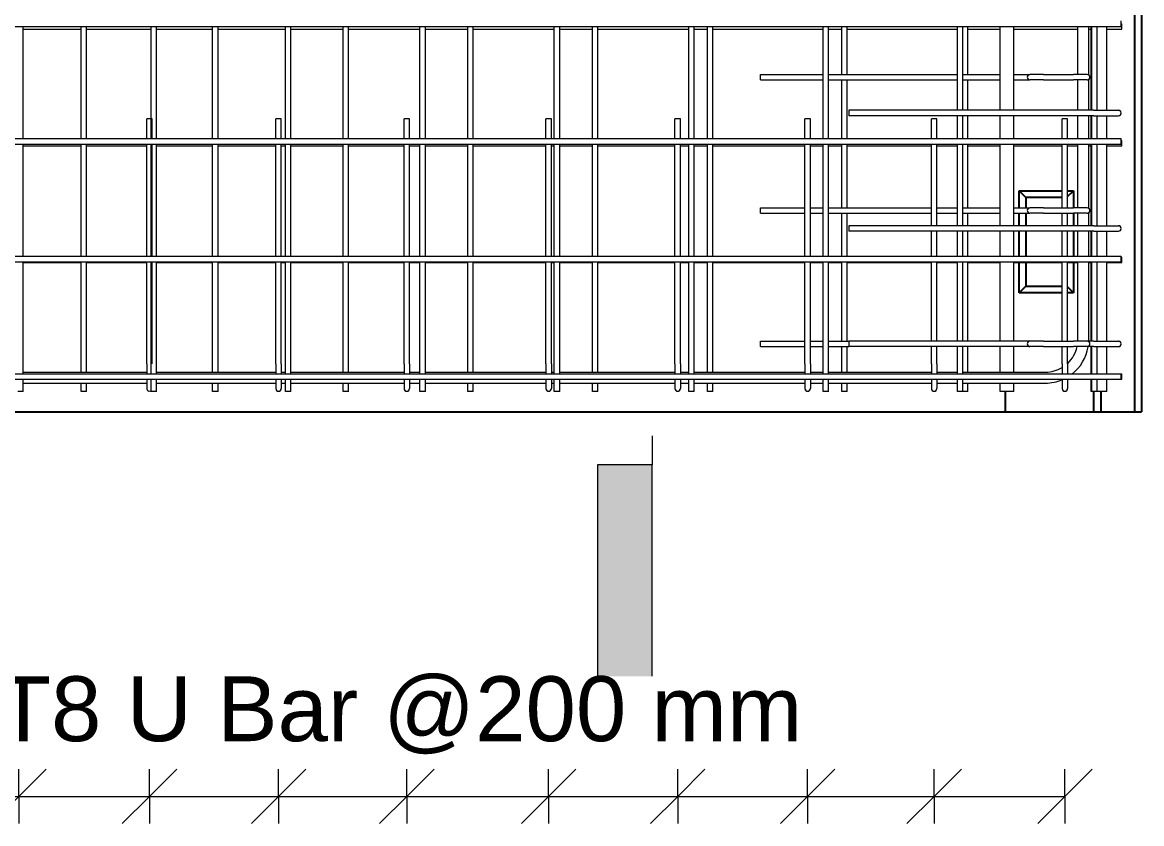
# Model space of a CAD drawing. Header units: millimetres. Extents: x 15401 to 36280, y -2060 to 13564.
# Drawn here: x 18820 to 20465, y -1999 to -823 of the extents above; entities that cross this region are included whole.
import ezdxf

# ---------------------------------------------------------------- set-up
doc = ezdxf.new("R2010")
doc.units = ezdxf.units.MM
for name, color, linetype, lineweight in [('A-ANNO-DIMS', 211, 'Continuous', 9), ('A-ANNO-DIMS-40', 211, 'Continuous', 9), ('A-WALL', 113, 'Continuous', 25), ('G-ANNO-SYMB', 111, 'Continuous', 9), ('S-RBAR', 171, 'Continuous', 18), ('S-RBAR-IDEN', 171, 'Continuous', 9)]:
    doc.layers.add(name, color=color, linetype=linetype, lineweight=lineweight)
doc.styles.add('Arial_1', font='arial.ttf', dxfattribs={"height": 95.25})
doc.styles.add('Nirmala UI Semilight', font='NirmalaS.ttf', dxfattribs={"width": 0.8, "height": 100})
doc.dimstyles.new('Arrow_Filled_-_2_5_NI_UI', dxfattribs={"dimscale": 304.8, "dimtxt": 104.736395, "dimasz": 0.262467, "dimexe": 0.131234, "dimexo": 0.0625, "dimgap": 0.131234, "dimtad": 1, "dimdec": 4, "dimzin": 0, "dimdsep": 46, "dimtxsty": 'Nirmala UI Semilight', "dimblk1": 'OBLIQUE', "dimblk2": 'OBLIQUE', "dimsah": 1, "dimcen": 0.09, "dimazin": 0, "dimtfac": 1, "dimtdec": 4, "dimtix": 1, "dimtmove": 0, "dimatfit": 3, "dimfxl": 0.131234, "dimfxlon": 1, "dimtvp": 1, "dimtolj": 1, "dimtzin": 0, "dimarcsym": 2})

# ---------------------------------------------------------------- blocks, each defined once
blk = doc.blocks.new('Detail View - M_Section Tail - Filled Horizontal-14034-Elevation Front 1')
at = {"layer": 'G-ANNO-SYMB'}
blk.add_hatch(color=256, dxfattribs=at).paths.add_polyline_path([(18271.9, 3714.8), (18271.9, 3794.8), (17911.9, 3794.8), (17911.9, 3714.8)])
for p, q in [((17911.9, 3714.8), (17911.9, 3794.8)), ((17911.9, 3794.8), (18271.9, 3794.8)), ((18271.9, 3794.8), (18271.9, 3714.8)), ((18271.9, 3714.8), (17911.9, 3714.8))]:
    blk.add_line(p, q, dxfattribs=at)
blk = doc.blocks.new('DIMBLOCK2-Elevation Front 1')
at = {"layer": 'A-ANNO-DIMS-40'}
for p, q in [((18622.9, -1959.4), (18662.9, -1919.4)), ((18622.9, -1959.4), (18622.9, -1919.4)), ((18815.1, -1959.4), (18855.1, -1919.4)), ((18815.1, -1959.4), (18815.1, -1919.4)), ((18622.9, -1959.4), (18582.9, -1999.4)), ((18622.9, -1959.4), (18815.1, -1959.4)), ((18622.9, -1959.4), (18622.9, -1999.4)), ((18815.1, -1959.4), (18775.1, -1999.4)), ((18815.1, -1959.4), (18815.1, -1999.4))]:
    blk.add_line(p, q, dxfattribs=at)
blk = doc.blocks.new('_Oblique')
at = {"color": 0, "linetype": 'ByBlock', "lineweight": -2}
blk.add_line((-0.5, -0.5), (0.5, 0.5), dxfattribs=at)
blk = doc.blocks.new('DIMBLOCK3-Elevation Front 1')
at = {"layer": 'A-ANNO-DIMS-40'}
for p, q in [((18815.1, -1959.4), (18855.1, -1919.4)), ((18815.1, -1959.4), (18815.1, -1919.4)), ((19007.2, -1959.4), (19047.2, -1919.4)), ((19007.2, -1959.4), (19007.2, -1919.4)), ((18815.1, -1959.4), (18775.1, -1999.4)), ((18815.1, -1959.4), (19007.2, -1959.4)), ((18815.1, -1959.4), (18815.1, -1999.4)), ((19007.2, -1959.4), (18967.2, -1999.4)), ((19007.2, -1959.4), (19007.2, -1999.4))]:
    blk.add_line(p, q, dxfattribs=at)
blk = doc.blocks.new('DIMBLOCK4-Elevation Front 1')
at = {"layer": 'A-ANNO-DIMS-40'}
for p, q in [((19007.2, -1959.4), (19047.2, -1919.4)), ((19007.2, -1959.4), (19007.2, -1919.4)), ((19196.8, -1959.4), (19236.8, -1919.4)), ((19196.8, -1959.4), (19196.8, -1919.4)), ((19007.2, -1959.4), (18967.2, -1999.4)), ((19007.2, -1959.4), (19196.8, -1959.4)), ((19007.2, -1959.4), (19007.2, -1999.4)), ((19196.8, -1959.4), (19156.8, -1999.4)), ((19196.8, -1959.4), (19196.8, -1999.4))]:
    blk.add_line(p, q, dxfattribs=at)
blk = doc.blocks.new('DIMBLOCK5-Elevation Front 1')
at = {"layer": 'A-ANNO-DIMS-40'}
for p, q in [((19196.8, -1959.4), (19236.8, -1919.4)), ((19196.8, -1959.4), (19196.8, -1919.4)), ((19385.1, -1959.4), (19425.1, -1919.4)), ((19385.1, -1959.4), (19385.1, -1919.4)), ((19196.8, -1959.4), (19156.8, -1999.4)), ((19196.8, -1959.4), (19385.1, -1959.4)), ((19196.8, -1959.4), (19196.8, -1999.4)), ((19385.1, -1959.4), (19345.1, -1999.4)), ((19385.1, -1959.4), (19385.1, -1999.4))]:
    blk.add_line(p, q, dxfattribs=at)
blk = doc.blocks.new('DIMBLOCK6-Elevation Front 1')
at = {"layer": 'A-ANNO-DIMS-40'}
for p, q in [((19385.1, -1959.4), (19425.1, -1919.4)), ((19385.1, -1959.4), (19385.1, -1919.4)), ((19593.5, -1959.4), (19633.5, -1919.4)), ((19593.5, -1959.4), (19593.5, -1919.4)), ((19385.1, -1959.4), (19345.1, -1999.4)), ((19385.1, -1959.4), (19593.5, -1959.4)), ((19385.1, -1959.4), (19385.1, -1999.4)), ((19593.5, -1959.4), (19553.5, -1999.4)), ((19593.5, -1959.4), (19593.5, -1999.4))]:
    blk.add_line(p, q, dxfattribs=at)
blk = doc.blocks.new('DIMBLOCK7-Elevation Front 1')
at = {"layer": 'A-ANNO-DIMS-40'}
for p, q in [((19593.5, -1959.4), (19633.5, -1919.4)), ((19593.5, -1959.4), (19593.5, -1919.4)), ((19783.1, -1959.4), (19823.1, -1919.4)), ((19783.1, -1959.4), (19783.1, -1919.4)), ((19593.5, -1959.4), (19553.5, -1999.4)), ((19593.5, -1959.4), (19783.1, -1959.4)), ((19593.5, -1959.4), (19593.5, -1999.4)), ((19783.1, -1959.4), (19743.1, -1999.4)), ((19783.1, -1959.4), (19783.1, -1999.4))]:
    blk.add_line(p, q, dxfattribs=at)
blk = doc.blocks.new('DIMBLOCK8-Elevation Front 1')
at = {"layer": 'A-ANNO-DIMS-40'}
for p, q in [((19783.1, -1959.4), (19823.1, -1919.4)), ((19783.1, -1959.4), (19783.1, -1919.4)), ((19973.9, -1959.4), (20013.9, -1919.4)), ((19973.9, -1959.4), (19973.9, -1919.4)), ((19783.1, -1959.4), (19743.1, -1999.4)), ((19783.1, -1959.4), (19973.9, -1959.4)), ((19783.1, -1959.4), (19783.1, -1999.4)), ((19973.9, -1959.4), (19933.9, -1999.4)), ((19973.9, -1959.4), (19973.9, -1999.4))]:
    blk.add_line(p, q, dxfattribs=at)
blk = doc.blocks.new('DIMBLOCK9-Elevation Front 1')
at = {"layer": 'A-ANNO-DIMS-40'}
for p, q in [((19973.9, -1959.4), (20013.9, -1919.4)), ((19973.9, -1959.4), (19973.9, -1919.4)), ((20159.8, -1959.4), (20199.8, -1919.4)), ((20159.8, -1959.4), (20159.8, -1919.4)), ((19973.9, -1959.4), (19933.9, -1999.4)), ((19973.9, -1959.4), (20159.8, -1959.4)), ((19973.9, -1959.4), (19973.9, -1999.4)), ((20159.8, -1959.4), (20119.8, -1999.4)), ((20159.8, -1959.4), (20159.8, -1999.4))]:
    blk.add_line(p, q, dxfattribs=at)
blk = doc.blocks.new('DIMBLOCK10-Elevation Front 1')
at = {"layer": 'A-ANNO-DIMS-40'}
for p, q in [((20159.8, -1959.4), (20199.8, -1919.4)), ((20159.8, -1959.4), (20159.8, -1919.4)), ((20351.9, -1959.4), (20391.9, -1919.4)), ((20351.9, -1959.4), (20351.9, -1919.4)), ((20159.8, -1959.4), (20119.8, -1999.4)), ((20159.8, -1959.4), (20351.9, -1959.4)), ((20159.8, -1959.4), (20159.8, -1999.4)), ((20351.9, -1959.4), (20311.9, -1999.4)), ((20351.9, -1959.4), (20351.9, -1999.4))]:
    blk.add_line(p, q, dxfattribs=at)
blk = doc.blocks.new('DIMBLOCK11-Elevation Front 1')
at = {"layer": 'A-ANNO-DIMS-40'}
for p, q in [((18430.8, -1959.4), (18470.8, -1919.4)), ((18430.8, -1959.4), (18430.8, -1919.4)), ((18622.9, -1959.4), (18662.9, -1919.4)), ((18622.9, -1959.4), (18622.9, -1919.4)), ((18815.1, -1959.4), (18855.1, -1919.4)), ((18815.1, -1959.4), (18815.1, -1919.4)), ((19007.2, -1959.4), (19047.2, -1919.4)), ((19007.2, -1959.4), (19007.2, -1919.4)), ((19196.8, -1959.4), (19236.8, -1919.4)), ((19196.8, -1959.4), (19196.8, -1919.4)), ((18430.8, -1959.4), (18390.8, -1999.4)), ((18430.8, -1959.4), (19007.2, -1959.4)), ((18430.8, -1959.4), (18622.9, -1959.4)), ((18430.8, -1959.4), (18430.8, -1999.4)), ((18622.9, -1959.4), (18582.9, -1999.4)), ((18622.9, -1959.4), (18815.1, -1959.4)), ((18622.9, -1959.4), (18622.9, -1999.4)), ((18815.1, -1959.4), (18775.1, -1999.4)), ((18815.1, -1959.4), (19007.2, -1959.4)), ((18815.1, -1959.4), (18815.1, -1999.4)), ((19007.2, -1959.4), (18967.2, -1999.4)), ((19007.2, -1959.4), (19196.8, -1959.4)), ((19007.2, -1959.4), (19007.2, -1999.4)), ((19196.8, -1959.4), (19156.8, -1999.4)), ((19196.8, -1959.4), (19196.8, -1999.4))]:
    blk.add_line(p, q, dxfattribs=at)
blk = doc.blocks.new('_None')
blk = doc.blocks.new('DIMBLOCK12-Elevation Front 1')
at = {"layer": 'A-ANNO-DIMS-40'}
for p, q in [((19007.2, -1959.4), (19047.2, -1919.4)), ((19007.2, -1959.4), (19007.2, -1919.4)), ((19196.8, -1959.4), (19236.8, -1919.4)), ((19196.8, -1959.4), (19196.8, -1919.4)), ((19385.1, -1959.4), (19425.1, -1919.4)), ((19385.1, -1959.4), (19385.1, -1919.4)), ((19007.2, -1959.4), (18967.2, -1999.4)), ((19007.2, -1959.4), (19196.8, -1959.4)), ((19007.2, -1959.4), (19196.8, -1959.4)), ((19007.2, -1959.4), (19007.2, -1999.4)), ((19196.8, -1959.4), (19156.8, -1999.4)), ((19196.8, -1959.4), (19385.1, -1959.4)), ((19196.8, -1959.4), (19196.8, -1999.4)), ((19385.1, -1959.4), (19345.1, -1999.4)), ((19385.1, -1959.4), (19385.1, -1999.4))]:
    blk.add_line(p, q, dxfattribs=at)
blk = doc.blocks.new('DIMBLOCK13-Elevation Front 1')
at = {"layer": 'A-ANNO-DIMS-40'}
for p, q in [((19196.8, -1959.4), (19236.8, -1919.4)), ((19196.8, -1959.4), (19196.8, -1919.4)), ((19385.1, -1959.4), (19425.1, -1919.4)), ((19385.1, -1959.4), (19385.1, -1919.4)), ((19593.5, -1959.4), (19633.5, -1919.4)), ((19593.5, -1959.4), (19593.5, -1919.4)), ((19196.8, -1959.4), (19156.8, -1999.4)), ((19196.8, -1959.4), (19385.1, -1959.4)), ((19196.8, -1959.4), (19385.1, -1959.4)), ((19196.8, -1959.4), (19196.8, -1999.4)), ((19385.1, -1959.4), (19345.1, -1999.4)), ((19385.1, -1959.4), (19593.5, -1959.4)), ((19385.1, -1959.4), (19385.1, -1999.4)), ((19593.5, -1959.4), (19553.5, -1999.4)), ((19593.5, -1959.4), (19593.5, -1999.4))]:
    blk.add_line(p, q, dxfattribs=at)
blk = doc.blocks.new('DIMBLOCK14-Elevation Front 1')
at = {"layer": 'A-ANNO-DIMS-40'}
for p, q in [((19385.1, -1959.4), (19425.1, -1919.4)), ((19385.1, -1959.4), (19385.1, -1919.4)), ((19593.5, -1959.4), (19633.5, -1919.4)), ((19593.5, -1959.4), (19593.5, -1919.4)), ((19783.1, -1959.4), (19823.1, -1919.4)), ((19783.1, -1959.4), (19783.1, -1919.4)), ((19385.1, -1959.4), (19345.1, -1999.4)), ((19385.1, -1959.4), (19593.5, -1959.4)), ((19385.1, -1959.4), (19593.5, -1959.4)), ((19385.1, -1959.4), (19385.1, -1999.4)), ((19593.5, -1959.4), (19553.5, -1999.4)), ((19593.5, -1959.4), (19783.1, -1959.4)), ((19593.5, -1959.4), (19593.5, -1999.4)), ((19783.1, -1959.4), (19743.1, -1999.4)), ((19783.1, -1959.4), (19783.1, -1999.4))]:
    blk.add_line(p, q, dxfattribs=at)
blk = doc.blocks.new('DIMBLOCK15-Elevation Front 1')
at = {"layer": 'A-ANNO-DIMS-40'}
for p, q in [((19593.5, -1959.4), (19633.5, -1919.4)), ((19593.5, -1959.4), (19593.5, -1919.4)), ((19783.1, -1959.4), (19823.1, -1919.4)), ((19783.1, -1959.4), (19783.1, -1919.4)), ((19973.9, -1959.4), (20013.9, -1919.4)), ((19973.9, -1959.4), (19973.9, -1919.4)), ((19593.5, -1959.4), (19553.5, -1999.4)), ((19593.5, -1959.4), (19783.1, -1959.4)), ((19593.5, -1959.4), (19783.1, -1959.4)), ((19593.5, -1959.4), (19593.5, -1999.4)), ((19783.1, -1959.4), (19743.1, -1999.4)), ((19783.1, -1959.4), (19973.9, -1959.4)), ((19783.1, -1959.4), (19783.1, -1999.4)), ((19973.9, -1959.4), (19933.9, -1999.4)), ((19973.9, -1959.4), (19973.9, -1999.4))]:
    blk.add_line(p, q, dxfattribs=at)
blk = doc.blocks.new('DIMBLOCK16-Elevation Front 1')
at = {"layer": 'A-ANNO-DIMS-40'}
for p, q in [((19783.1, -1959.4), (19823.1, -1919.4)), ((19783.1, -1959.4), (19783.1, -1919.4)), ((19973.9, -1959.4), (20013.9, -1919.4)), ((19973.9, -1959.4), (19973.9, -1919.4)), ((20159.8, -1959.4), (20199.8, -1919.4)), ((20159.8, -1959.4), (20159.8, -1919.4)), ((19783.1, -1959.4), (19743.1, -1999.4)), ((19783.1, -1959.4), (19973.9, -1959.4)), ((19783.1, -1959.4), (19973.9, -1959.4)), ((19783.1, -1959.4), (19783.1, -1999.4)), ((19973.9, -1959.4), (19933.9, -1999.4)), ((19973.9, -1959.4), (20159.8, -1959.4)), ((19973.9, -1959.4), (19973.9, -1999.4)), ((20159.8, -1959.4), (20119.8, -1999.4)), ((20159.8, -1959.4), (20159.8, -1999.4))]:
    blk.add_line(p, q, dxfattribs=at)
blk = doc.blocks.new('DIMBLOCK17-Elevation Front 1')
at = {"layer": 'A-ANNO-DIMS-40'}
for p, q in [((19973.9, -1959.4), (20013.9, -1919.4)), ((19973.9, -1959.4), (19973.9, -1919.4)), ((20159.8, -1959.4), (20199.8, -1919.4)), ((20159.8, -1959.4), (20159.8, -1919.4)), ((20351.9, -1959.4), (20391.9, -1919.4)), ((20351.9, -1959.4), (20351.9, -1919.4)), ((19973.9, -1959.4), (19933.9, -1999.4)), ((19973.9, -1959.4), (20159.8, -1959.4)), ((19973.9, -1959.4), (20159.8, -1959.4)), ((19973.9, -1959.4), (19973.9, -1999.4)), ((20159.8, -1959.4), (20119.8, -1999.4)), ((20159.8, -1959.4), (20351.9, -1959.4)), ((20159.8, -1959.4), (20159.8, -1999.4)), ((20351.9, -1959.4), (20311.9, -1999.4)), ((20351.9, -1959.4), (20351.9, -1999.4))]:
    blk.add_line(p, q, dxfattribs=at)
blk = doc.blocks.new('DIMBLOCK18-Elevation Front 1')
at = {"layer": 'A-ANNO-DIMS-40'}
for p, q in [((20159.8, -1959.4), (20199.8, -1919.4)), ((20159.8, -1959.4), (20159.8, -1919.4)), ((20351.9, -1959.4), (20391.9, -1919.4)), ((20351.9, -1959.4), (20351.9, -1919.4)), ((20159.8, -1959.4), (20119.8, -1999.4)), ((20159.8, -1959.4), (20351.9, -1959.4)), ((20159.8, -1959.4), (20351.9, -1959.4)), ((20159.8, -1959.4), (20159.8, -1999.4)), ((20351.9, -1959.4), (20311.9, -1999.4)), ((20351.9, -1959.4), (20351.9, -1999.4))]:
    blk.add_line(p, q, dxfattribs=at)

msp = doc.modelspace()

# ---------------------------------------------------------------- linework, layer by layer
at = {"layer": 'A-WALL'}
for p, q in [((20454.56692, -1395), (20454.56692, 3700)), ((20464.5695, 3700), (20464.5695, -1395)), ((20284.5695, -1095.2), (20284.5695, -1070)), ((20284.5695, -1070), (20347.86317, -1070)), ((20294.5695, -1080), (20284.5695, -1070)), ((20294.5695, -1080), (20294.5695, -1095.2)), ((20347.86317, -1080), (20294.5695, -1080)), ((20355.86317, -1070), (20364.5695, -1070)), ((20355.86317, -1078.70633), (20364.5695, -1070)), ((20364.5695, -1070), (20364.5695, -1095.2)), ((20284.5695, -1121.49941), (20284.5695, -1103.2)), ((20294.5695, -1103.2), (20294.5695, -1121.49941)), ((20364.5695, -1103.2), (20364.5695, -1121.49941)), ((20284.5695, -1166.27586), (20284.5695, -1129.49941)), ((20294.5695, -1129.49941), (20294.5695, -1166.27586)), ((20364.5695, -1129.49941), (20364.5695, -1166.27586)), ((20284.5695, -1220), (20284.5695, -1175.65517)), ((20294.5695, -1175.65517), (20294.5695, -1210)), ((20364.5695, -1175.65517), (20364.5695, -1220)), ((20284.5695, -1220), (20294.5695, -1210)), ((20294.5695, -1210), (20347.86317, -1210)), ((20355.86317, -1211.29367), (20364.5695, -1220)), ((20347.86317, -1220), (20284.5695, -1220)), ((20364.5695, -1220), (20355.86317, -1220)), ((20264.5695, -1395), (20264.5695, -1365)), ((20394.5695, -1395), (20394.5695, -1365)), ((20404.5695, -1365), (20404.5695, -1395)), ((18310.0695, -1395), (20464.5695, -1395))]:
    msp.add_line(p, q, dxfattribs=at)
at = {"layer": 'G-ANNO-SYMB'}
msp.add_line((19745.4655, -1430.1785), (19745.4655, -1472.67932), dxfattribs=at)
at = {"layer": 'S-RBAR'}
for p, q in [((20434.5695, -828.82759), (20434.5695, -820.82759)), ((18380.07154, -828.82759), (20434.5695, -828.82759)), ((18821.71573, -993.55172), (18821.71573, -828.82759)), ((18821.71573, -832.96552), (18906.6852, -832.96552)), ((18906.6852, -993.55172), (18906.6852, -828.82759)), ((18914.6852, -993.55172), (18914.6852, -828.82759)), ((18914.6852, -832.96552), (19009.56818, -832.96552)), ((19009.56818, -993.55172), (19009.56818, -828.82759)), ((19017.56818, -993.55172), (19017.56818, -828.82759)), ((19017.56818, -832.96552), (19099.80642, -832.96552)), ((19099.80642, -993.55172), (19099.80642, -828.82759)), ((19107.80642, -993.55172), (19107.80642, -828.82759)), ((19107.80642, -832.96552), (19206.98312, -832.96552)), ((19206.98312, -993.55172), (19206.98312, -828.82759)), ((19214.98312, -993.55172), (19214.98312, -828.82759)), ((19214.98312, -832.96552), (19291.67764, -832.96552)), ((19291.67764, -993.55172), (19291.67764, -828.82759)), ((19299.67764, -993.55172), (19299.67764, -828.82759)), ((19299.67764, -832.96552), (19404.39807, -832.96552)), ((19404.39807, -993.55172), (19404.39807, -828.82759)), ((19412.39807, -993.55172), (19412.39807, -828.82759)), ((19412.39807, -832.96552), (19474.79886, -832.96552)), ((19474.79886, -993.55172), (19474.79886, -828.82759)), ((19482.79886, -993.55172), (19482.79886, -828.82759)), ((19482.79886, -832.96552), (19601.81302, -832.96552)), ((19601.81302, -993.55172), (19601.81302, -828.82759)), ((19609.81302, -993.55172), (19609.81302, -828.82759)), ((19609.81302, -832.96552), (19657.92008, -832.96552)), ((19657.92008, -993.55172), (19657.92008, -828.82759)), ((19665.92008, -993.55172), (19665.92008, -828.82759)), ((19665.92008, -832.96552), (19799.22796, -832.96552)), ((19799.22796, -993.55172), (19799.22796, -828.82759)), ((19807.22796, -993.55172), (19807.22796, -828.82759)), ((19807.22796, -832.96552), (19826.66631, -832.96552)), ((19826.66631, -993.55172), (19826.66631, -828.82759)), ((19834.66631, -993.55172), (19834.66631, -828.82759)), ((19834.66631, -832.96552), (19996.64291, -832.96552)), ((19996.64291, -993.55172), (19996.64291, -828.82759)), ((20004.64291, -993.55172), (20004.64291, -828.82759)), ((20004.64291, -832.96552), (20024.16253, -832.96552)), ((20024.16253, -899.4), (20024.16253, -828.82759)), ((20032.16253, -899.4), (20032.16253, -828.82759)), ((20032.16253, -832.96552), (20194.05785, -832.96552)), ((20194.05785, -951.99883), (20194.05785, -828.82759)), ((20202.05785, -951.99883), (20202.05785, -828.82759)), ((20209.03375, -899.4), (20209.03375, -828.82759)), ((20209.03375, -832.96552), (20256.89199, -832.96552)), ((20256.89199, -951.99883), (20256.89199, -828.82759)), ((20276.89199, -951.99883), (20276.89199, -828.82759)), ((20276.89199, -832.96552), (20370.8746, -832.96552)), ((20370.8746, -899.4), (20370.8746, -828.82759)), ((20386.8746, -900.33351), (20386.8746, -828.82759)), ((20386.8746, -832.96552), (20390.40497, -832.96552)), ((20390.40497, -951.99883), (20390.40497, -828.82759)), ((20391.4728, -951.99883), (20391.4728, -828.82759)), ((20399.4728, -951.99883), (20399.4728, -828.82759)), ((20413.24908, -951.99883), (20413.24908, -828.82759)), ((20413.24908, -832.96552), (20435.50327, -832.96552)), ((20434.5695, -824.96552), (20435.50327, -824.96552)), ((20435.50327, -832.96552), (20435.50327, -824.96552)), ((19904.5695, -899.4), (19996.64291, -899.4)), ((19904.5695, -907.4), (19904.5695, -899.4)), ((20004.64291, -899.4), (20194.05785, -899.4)), ((20202.05785, -899.4), (20256.89199, -899.4)), ((20276.89199, -899.4), (20280.5695, -899.4)), ((20280.5695, -899.4), (20300.5695, -899.4)), ((20320.5695, -899.4), (20300.5695, -899.4)), ((20320.5695, -899.4), (20364.5695, -899.4)), ((20384.5695, -899.4), (20364.5695, -899.4)), ((19904.5695, -907.4), (19996.64291, -907.4)), ((20004.64291, -907.4), (20194.05785, -907.4)), ((20024.16253, -993.55172), (20024.16253, -907.4)), ((20032.16253, -993.55172), (20032.16253, -907.4)), ((20202.05785, -907.4), (20256.89199, -907.4)), ((20209.03375, -951.99883), (20209.03375, -907.4)), ((20276.89199, -907.4), (20280.5695, -907.4)), ((20280.5695, -907.4), (20300.5695, -907.4)), ((20320.5695, -907.4), (20300.5695, -907.4)), ((20320.5695, -907.4), (20364.5695, -907.4)), ((20384.5695, -907.4), (20364.5695, -907.4)), ((20370.8746, -951.99883), (20370.8746, -907.4)), ((20386.8746, -951.99883), (20386.8746, -906.46649)), ((20394.56577, -951.99883), (20034.56577, -951.99883)), ((20034.56577, -951.99883), (20034.56577, -959.99883)), ((20394.56577, -951.99883), (20430.56577, -951.99883)), ((19011.15234, -964.5), (19003.15234, -964.5)), ((19003.15234, -993.55172), (19003.15234, -964.5)), ((19011.15234, -993.55172), (19011.15234, -964.5)), ((19200.75388, -964.5), (19192.75388, -964.5)), ((19192.75388, -993.55172), (19192.75388, -964.5)), ((19200.75388, -993.55172), (19200.75388, -964.5)), ((19389.10543, -964.5), (19381.10543, -964.5)), ((19381.10543, -993.55172), (19381.10543, -964.5)), ((19389.10543, -993.55172), (19389.10543, -964.5)), ((19597.45698, -964.5), (19589.45698, -964.5)), ((19589.45698, -993.55172), (19589.45698, -964.5)), ((19597.45698, -993.55172), (19597.45698, -964.5)), ((19787.05853, -964.5), (19779.05853, -964.5)), ((19779.05853, -993.55172), (19779.05853, -964.5)), ((19787.05853, -993.55172), (19787.05853, -964.5)), ((19977.91007, -964.5), (19969.91007, -964.5)), ((19969.91007, -993.55172), (19969.91007, -964.5)), ((19977.91007, -993.55172), (19977.91007, -964.5)), ((20394.56577, -959.99883), (20034.56577, -959.99883)), ((20163.76162, -964.5), (20155.76162, -964.5)), ((20155.76162, -993.55172), (20155.76162, -964.5)), ((20163.76162, -993.55172), (20163.76162, -964.5)), ((20194.05785, -993.55172), (20194.05785, -959.99883)), ((20202.05785, -993.55172), (20202.05785, -959.99883)), ((20209.03375, -993.55172), (20209.03375, -959.99883)), ((20256.89199, -993.55172), (20256.89199, -959.99883)), ((20276.89199, -993.55172), (20276.89199, -959.99883)), ((20355.86317, -964.5), (20347.86317, -964.5)), ((20347.86317, -993.55172), (20347.86317, -964.5)), ((20355.86317, -993.55172), (20355.86317, -964.5)), ((20370.8746, -993.55172), (20370.8746, -959.99883)), ((20386.8746, -993.55172), (20386.8746, -959.99883)), ((20390.40497, -993.55172), (20390.40497, -959.99883)), ((20391.4728, -993.55172), (20391.4728, -959.99883)), ((20394.56577, -959.99883), (20430.56577, -959.99883)), ((20399.4728, -993.55172), (20399.4728, -959.99883)), ((20413.24908, -993.55172), (20413.24908, -959.99883)), ((18380.07154, -993.55172), (20434.5695, -993.55172)), ((18380.07154, -1001.55172), (20434.5695, -1001.55172)), ((18821.71573, -1166.27586), (18821.71573, -1001.55172)), ((18906.6852, -1166.27586), (18906.6852, -1001.55172)), ((18914.6852, -1166.27586), (18914.6852, -1001.55172)), ((19003.15234, -1166.27586), (19003.15234, -1001.55172)), ((19009.56818, -1166.27586), (19009.56818, -1001.55172)), ((19011.15234, -1166.27586), (19011.15234, -1001.55172)), ((19017.56818, -1166.27586), (19017.56818, -1001.55172)), ((19099.80642, -1166.27586), (19099.80642, -1001.55172)), ((19107.80642, -1166.27586), (19107.80642, -1001.55172)), ((19192.75388, -1166.27586), (19192.75388, -1001.55172)), ((19200.75388, -1166.27586), (19200.75388, -1001.55172)), ((19206.98312, -1166.27586), (19206.98312, -1001.55172)), ((19214.98312, -1166.27586), (19214.98312, -1001.55172)), ((19291.67764, -1166.27586), (19291.67764, -1001.55172)), ((19299.67764, -1166.27586), (19299.67764, -1001.55172)), ((19381.10543, -1166.27586), (19381.10543, -1001.55172)), ((19389.10543, -1166.27586), (19389.10543, -1001.55172)), ((19404.39807, -1166.27586), (19404.39807, -1001.55172)), ((19412.39807, -1166.27586), (19412.39807, -1001.55172)), ((19474.79886, -1166.27586), (19474.79886, -1001.55172)), ((19482.79886, -1166.27586), (19482.79886, -1001.55172)), ((19589.45698, -1166.27586), (19589.45698, -1001.55172)), ((19597.45698, -1166.27586), (19597.45698, -1001.55172)), ((19601.81302, -1166.27586), (19601.81302, -1001.55172)), ((19609.81302, -1166.27586), (19609.81302, -1001.55172)), ((19657.92008, -1166.27586), (19657.92008, -1001.55172)), ((19665.92008, -1166.27586), (19665.92008, -1001.55172)), ((19779.05853, -1166.27586), (19779.05853, -1001.55172)), ((19787.05853, -1166.27586), (19787.05853, -1001.55172)), ((19799.22796, -1166.27586), (19799.22796, -1001.55172)), ((19807.22796, -1166.27586), (19807.22796, -1001.55172)), ((19826.66631, -1166.27586), (19826.66631, -1001.55172)), ((19834.66631, -1166.27586), (19834.66631, -1001.55172)), ((19969.91007, -1166.27586), (19969.91007, -1001.55172)), ((19977.91007, -1166.27586), (19977.91007, -1001.55172)), ((19996.64291, -1166.27586), (19996.64291, -1001.55172)), ((20004.64291, -1166.27586), (20004.64291, -1001.55172)), ((20024.16253, -1095.2), (20024.16253, -1001.55172)), ((20032.16253, -1095.2), (20032.16253, -1001.55172)), ((20155.76162, -1121.49941), (20155.76162, -1001.55172)), ((20163.76162, -1121.49941), (20163.76162, -1001.55172)), ((20194.05785, -1121.49941), (20194.05785, -1001.55172)), ((20202.05785, -1121.49941), (20202.05785, -1001.55172)), ((20209.03375, -1095.2), (20209.03375, -1001.55172)), ((20256.89199, -1121.49941), (20256.89199, -1001.55172)), ((20276.89199, -1121.49941), (20276.89199, -1001.55172)), ((20347.86317, -1095.2), (20347.86317, -1001.55172)), ((20355.86317, -1095.2), (20355.86317, -1001.55172)), ((20370.8746, -1095.2), (20370.8746, -1001.55172)), ((20386.8746, -1096.13351), (20386.8746, -1001.55172)), ((20390.40497, -1121.49941), (20390.40497, -1001.55172)), ((20391.4728, -1121.49941), (20391.4728, -1001.55172)), ((20399.4728, -1121.49941), (20399.4728, -1001.55172)), ((20413.24908, -1121.49941), (20413.24908, -1001.55172)), ((20434.5695, -1001.55172), (20434.5695, -993.55172)), ((20434.5695, -996.31034), (20435.50327, -996.31034)), ((20435.50327, -1004.31034), (20435.50327, -996.31034)), ((18821.71573, -1004.31034), (18906.6852, -1004.31034)), ((18914.6852, -1004.31034), (19003.15234, -1004.31034)), ((19017.56818, -1004.31034), (19099.80642, -1004.31034)), ((19107.80642, -1004.31034), (19192.75388, -1004.31034)), ((19200.75388, -1004.31034), (19206.98312, -1004.31034)), ((19214.98312, -1004.31034), (19291.67764, -1004.31034)), ((19299.67764, -1004.31034), (19381.10543, -1004.31034)), ((19389.10543, -1004.31034), (19404.39807, -1004.31034)), ((19412.39807, -1004.31034), (19474.79886, -1004.31034)), ((19482.79886, -1004.31034), (19589.45698, -1004.31034)), ((19597.45698, -1004.31034), (19601.81302, -1004.31034)), ((19609.81302, -1004.31034), (19657.92008, -1004.31034)), ((19665.92008, -1004.31034), (19779.05853, -1004.31034)), ((19787.05853, -1004.31034), (19799.22796, -1004.31034)), ((19807.22796, -1004.31034), (19826.66631, -1004.31034)), ((19834.66631, -1004.31034), (19969.91007, -1004.31034)), ((19977.91007, -1004.31034), (19996.64291, -1004.31034)), ((20004.64291, -1004.31034), (20024.16253, -1004.31034)), ((20032.16253, -1004.31034), (20155.76162, -1004.31034)), ((20163.76162, -1004.31034), (20194.05785, -1004.31034)), ((20209.03375, -1004.31034), (20256.89199, -1004.31034)), ((20276.89199, -1004.31034), (20347.86317, -1004.31034)), ((20355.86317, -1004.31034), (20370.8746, -1004.31034)), ((20386.8746, -1004.31034), (20390.40497, -1004.31034)), ((20413.24908, -1004.31034), (20435.50327, -1004.31034)), ((19904.5695, -1095.2), (19969.91007, -1095.2)), ((19904.5695, -1103.2), (19904.5695, -1095.2)), ((19977.91007, -1095.2), (19996.64291, -1095.2)), ((20004.64291, -1095.2), (20155.76162, -1095.2)), ((20163.76162, -1095.2), (20194.05785, -1095.2)), ((20202.05785, -1095.2), (20256.89199, -1095.2)), ((20276.89199, -1095.2), (20280.5695, -1095.2)), ((20280.5695, -1095.2), (20300.5695, -1095.2)), ((20320.5695, -1095.2), (20300.5695, -1095.2)), ((20320.5695, -1095.2), (20364.5695, -1095.2)), ((20384.5695, -1095.2), (20364.5695, -1095.2)), ((19904.5695, -1103.2), (19969.91007, -1103.2)), ((19977.91007, -1103.2), (19996.64291, -1103.2)), ((20004.64291, -1103.2), (20155.76162, -1103.2)), ((20024.16253, -1166.27586), (20024.16253, -1103.2)), ((20032.16253, -1166.27586), (20032.16253, -1103.2)), ((20163.76162, -1103.2), (20194.05785, -1103.2)), ((20202.05785, -1103.2), (20256.89199, -1103.2)), ((20209.03375, -1121.49941), (20209.03375, -1103.2)), ((20276.89199, -1103.2), (20280.5695, -1103.2)), ((20280.5695, -1103.2), (20300.5695, -1103.2)), ((20320.5695, -1103.2), (20300.5695, -1103.2)), ((20320.5695, -1103.2), (20364.5695, -1103.2)), ((20347.86317, -1121.49941), (20347.86317, -1103.2)), ((20355.86317, -1121.49941), (20355.86317, -1103.2)), ((20384.5695, -1103.2), (20364.5695, -1103.2)), ((20370.8746, -1121.49941), (20370.8746, -1103.2)), ((20386.8746, -1121.49941), (20386.8746, -1102.26649)), ((20394.56577, -1121.49941), (20034.56577, -1121.49941)), ((20034.56577, -1121.49941), (20034.56577, -1129.49941)), ((20394.56577, -1129.49941), (20034.56577, -1129.49941)), ((20155.76162, -1166.27586), (20155.76162, -1129.49941)), ((20163.76162, -1166.27586), (20163.76162, -1129.49941)), ((20194.05785, -1166.27586), (20194.05785, -1129.49941)), ((20202.05785, -1166.27586), (20202.05785, -1129.49941)), ((20209.03375, -1166.27586), (20209.03375, -1129.49941)), ((20256.89199, -1166.27586), (20256.89199, -1129.49941)), ((20276.89199, -1166.27586), (20276.89199, -1129.49941)), ((20347.86317, -1166.27586), (20347.86317, -1129.49941)), ((20355.86317, -1166.27586), (20355.86317, -1129.49941)), ((20370.8746, -1166.27586), (20370.8746, -1129.49941)), ((20386.8746, -1166.27586), (20386.8746, -1129.49941)), ((20390.40497, -1166.27586), (20390.40497, -1129.49941)), ((20391.4728, -1166.27586), (20391.4728, -1129.49941)), ((20394.56577, -1121.49941), (20430.56577, -1121.49941)), ((20394.56577, -1129.49941), (20430.56577, -1129.49941)), ((20399.4728, -1166.27586), (20399.4728, -1129.49941)), ((20413.24908, -1166.27586), (20413.24908, -1129.49941)), ((18380.07154, -1166.27586), (20434.5695, -1166.27586)), ((20434.5695, -1174.27586), (20434.5695, -1166.27586)), ((18380.07154, -1174.27586), (20434.5695, -1174.27586)), ((18821.71573, -1339), (18821.71573, -1174.27586)), ((18821.71573, -1175.65517), (18906.6852, -1175.65517)), ((18906.6852, -1336.5), (18906.6852, -1174.27586)), ((18914.6852, -1336.5), (18914.6852, -1174.27586)), ((18914.6852, -1175.65517), (19003.15234, -1175.65517)), ((19003.15234, -1324.5), (19003.15234, -1174.27586)), ((19009.56818, -1339), (19009.56818, -1174.27586)), ((19011.15234, -1324.5), (19011.15234, -1174.27586)), ((19017.56818, -1339), (19017.56818, -1174.27586)), ((19017.56818, -1175.65517), (19099.80642, -1175.65517)), ((19099.80642, -1336.5), (19099.80642, -1174.27586)), ((19107.80642, -1336.5), (19107.80642, -1174.27586)), ((19107.80642, -1175.65517), (19192.75388, -1175.65517)), ((19192.75388, -1324.5), (19192.75388, -1174.27586)), ((19200.75388, -1324.5), (19200.75388, -1174.27586)), ((19200.75388, -1175.65517), (19206.98312, -1175.65517)), ((19206.98312, -1339), (19206.98312, -1174.27586)), ((19214.98312, -1339), (19214.98312, -1174.27586)), ((19214.98312, -1175.65517), (19291.67764, -1175.65517)), ((19291.67764, -1336.5), (19291.67764, -1174.27586)), ((19299.67764, -1336.5), (19299.67764, -1174.27586)), ((19299.67764, -1175.65517), (19381.10543, -1175.65517)), ((19381.10543, -1324.5), (19381.10543, -1174.27586)), ((19389.10543, -1324.5), (19389.10543, -1174.27586)), ((19389.10543, -1175.65517), (19404.39807, -1175.65517)), ((19404.39807, -1339), (19404.39807, -1174.27586)), ((19412.39807, -1339), (19412.39807, -1174.27586)), ((19412.39807, -1175.65517), (19474.79886, -1175.65517)), ((19474.79886, -1336.5), (19474.79886, -1174.27586)), ((19482.79886, -1336.5), (19482.79886, -1174.27586)), ((19482.79886, -1175.65517), (19589.45698, -1175.65517)), ((19589.45698, -1324.5), (19589.45698, -1174.27586)), ((19597.45698, -1324.5), (19597.45698, -1174.27586)), ((19597.45698, -1175.65517), (19601.81302, -1175.65517)), ((19601.81302, -1339), (19601.81302, -1174.27586)), ((19609.81302, -1339), (19609.81302, -1174.27586)), ((19609.81302, -1175.65517), (19657.92008, -1175.65517)), ((19657.92008, -1336.5), (19657.92008, -1174.27586)), ((19665.92008, -1336.5), (19665.92008, -1174.27586)), ((19665.92008, -1175.65517), (19779.05853, -1175.65517)), ((19779.05853, -1324.5), (19779.05853, -1174.27586)), ((19787.05853, -1324.5), (19787.05853, -1174.27586)), ((19787.05853, -1175.65517), (19799.22796, -1175.65517)), ((19799.22796, -1339), (19799.22796, -1174.27586)), ((19807.22796, -1339), (19807.22796, -1174.27586)), ((19807.22796, -1175.65517), (19826.66631, -1175.65517)), ((19826.66631, -1336.5), (19826.66631, -1174.27586)), ((19834.66631, -1336.5), (19834.66631, -1174.27586)), ((19834.66631, -1175.65517), (19969.91007, -1175.65517)), ((19969.91007, -1324.5), (19969.91007, -1174.27586)), ((19977.91007, -1324.5), (19977.91007, -1174.27586)), ((19977.91007, -1175.65517), (19996.64291, -1175.65517)), ((19996.64291, -1339), (19996.64291, -1174.27586)), ((20004.64291, -1339), (20004.64291, -1174.27586)), ((20004.64291, -1175.65517), (20024.16253, -1175.65517)), ((20024.16253, -1291), (20024.16253, -1174.27586)), ((20032.16253, -1291), (20032.16253, -1174.27586)), ((20032.16253, -1175.65517), (20155.76162, -1175.65517)), ((20155.76162, -1291), (20155.76162, -1174.27586)), ((20163.76162, -1291), (20163.76162, -1174.27586)), ((20163.76162, -1175.65517), (20194.05785, -1175.65517)), ((20194.05785, -1291), (20194.05785, -1174.27586)), ((20202.05785, -1291), (20202.05785, -1174.27586)), ((20209.03375, -1291), (20209.03375, -1174.27586)), ((20209.03375, -1175.65517), (20256.89199, -1175.65517)), ((20256.89199, -1291), (20256.89199, -1174.27586)), ((20276.89199, -1291), (20276.89199, -1174.27586)), ((20276.89199, -1175.65517), (20347.86317, -1175.65517)), ((20347.86317, -1291), (20347.86317, -1174.27586)), ((20355.86317, -1291), (20355.86317, -1174.27586)), ((20355.86317, -1175.65517), (20370.8746, -1175.65517)), ((20370.8746, -1289), (20370.8746, -1174.27586)), ((20386.8746, -1289), (20386.8746, -1174.27586)), ((20386.8746, -1175.65517), (20390.40497, -1175.65517)), ((20390.40497, -1291), (20390.40497, -1174.27586)), ((20391.4728, -1291), (20391.4728, -1174.27586)), ((20399.4728, -1291), (20399.4728, -1174.27586)), ((20413.24908, -1291), (20413.24908, -1174.27586)), ((20413.24908, -1175.65517), (20435.50327, -1175.65517)), ((20434.5695, -1167.65517), (20435.50327, -1167.65517)), ((20435.50327, -1175.65517), (20435.50327, -1167.65517)), ((19904.5695, -1291), (19969.91007, -1291)), ((19904.5695, -1299), (19904.5695, -1291)), ((19977.91007, -1291), (19996.64291, -1291)), ((20004.64291, -1291), (20034.56577, -1291)), ((20300.5695, -1291), (20034.56577, -1291)), ((20034.56577, -1291), (20034.56577, -1299)), ((20320.5695, -1291), (20300.5695, -1291)), ((20320.5695, -1291), (20364.5695, -1291)), ((20384.5695, -1291), (20364.5695, -1291)), ((20394.56577, -1291), (20384.5695, -1291)), ((20394.56577, -1291), (20430.56577, -1291)), ((19904.5695, -1299), (19969.91007, -1299)), ((19977.91007, -1299), (19996.64291, -1299)), ((20004.64291, -1299), (20034.56577, -1299)), ((20024.16253, -1336.5), (20024.16253, -1299)), ((20032.16253, -1336.5), (20032.16253, -1299)), ((20300.5695, -1299), (20034.56577, -1299)), ((20155.76162, -1324.5), (20155.76162, -1299)), ((20163.76162, -1324.5), (20163.76162, -1299)), ((20194.05785, -1339), (20194.05785, -1299)), ((20202.05785, -1339), (20202.05785, -1299)), ((20209.03375, -1336.5), (20209.03375, -1299)), ((20256.89199, -1336.5), (20256.89199, -1299)), ((20276.89199, -1336.5), (20276.89199, -1299)), ((20320.5695, -1299), (20300.5695, -1299)), ((20320.5695, -1299), (20364.5695, -1299)), ((20347.86317, -1324.5), (20347.86317, -1299)), ((20355.86317, -1324.5), (20355.86317, -1299)), ((20384.5695, -1299), (20364.5695, -1299)), ((20394.56577, -1299), (20384.5695, -1299)), ((20390.40497, -1339), (20390.40497, -1299)), ((20391.4728, -1339), (20391.4728, -1299)), ((20394.56577, -1299), (20430.56577, -1299)), ((20399.4728, -1339), (20399.4728, -1299)), ((20413.24908, -1339), (20413.24908, -1299)), ((19003.15234, -1324.5), (19003.15234, -1339.23812)), ((19192.75388, -1324.5), (19192.75388, -1339.23812)), ((19200.75388, -1324.5), (19200.75388, -1339.23812)), ((19381.10543, -1324.5), (19381.10543, -1339.23812)), ((19389.10543, -1324.5), (19389.10543, -1339.23812)), ((19589.45698, -1324.5), (19589.45698, -1339.23812)), ((19597.45698, -1324.5), (19597.45698, -1339.23812)), ((19779.05853, -1324.5), (19779.05853, -1339.23812)), ((19787.05853, -1324.5), (19787.05853, -1339.23812)), ((19969.91007, -1324.5), (19969.91007, -1339.23812)), ((19977.91007, -1324.5), (19977.91007, -1339.23812)), ((20155.76162, -1324.5), (20155.76162, -1339.23812)), ((20163.76162, -1324.5), (20163.76162, -1339.23812)), ((20347.86317, -1324.5), (20347.86317, -1339.23812)), ((20355.86317, -1324.5), (20355.86317, -1339.23812)), ((18380.07154, -1339), (20434.5695, -1339)), ((18380.07154, -1347), (20434.5695, -1347)), ((18821.71573, -1336.5), (19003.15234, -1336.5)), ((18821.71573, -1365), (18821.71573, -1347)), ((19003.15234, -1347.75816), (19003.15234, -1360.5)), ((19009.56818, -1365), (19009.56818, -1347)), ((19017.56818, -1336.5), (19192.75388, -1336.5)), ((19017.56818, -1365), (19017.56818, -1347)), ((19192.75388, -1347.75816), (19192.75388, -1360.5)), ((19200.75388, -1336.5), (19206.98312, -1336.5)), ((19200.75388, -1347.75816), (19200.75388, -1360.5)), ((19206.98312, -1365), (19206.98312, -1347)), ((19214.98312, -1336.5), (19381.10543, -1336.5)), ((19214.98312, -1365), (19214.98312, -1347)), ((19381.10543, -1347.75816), (19381.10543, -1360.5)), ((19389.10543, -1336.5), (19404.39807, -1336.5)), ((19389.10543, -1347.75816), (19389.10543, -1360.5)), ((19404.39807, -1365), (19404.39807, -1347)), ((19412.39807, -1336.5), (19589.45698, -1336.5)), ((19412.39807, -1365), (19412.39807, -1347)), ((19589.45698, -1347.75816), (19589.45698, -1360.5)), ((19597.45698, -1336.5), (19601.81302, -1336.5)), ((19597.45698, -1347.75816), (19597.45698, -1360.5)), ((19601.81302, -1365), (19601.81302, -1347)), ((19609.81302, -1336.5), (19779.05853, -1336.5)), ((19609.81302, -1365), (19609.81302, -1347)), ((19779.05853, -1347.75816), (19779.05853, -1360.5)), ((19787.05853, -1336.5), (19799.22796, -1336.5)), ((19787.05853, -1347.75816), (19787.05853, -1360.5)), ((19799.22796, -1365), (19799.22796, -1347)), ((19807.22796, -1336.5), (19969.91007, -1336.5)), ((19807.22796, -1365), (19807.22796, -1347)), ((19969.91007, -1347.75816), (19969.91007, -1360.5)), ((19977.91007, -1336.5), (19996.64291, -1336.5)), ((19977.91007, -1347.75816), (19977.91007, -1360.5)), ((19996.64291, -1365), (19996.64291, -1347)), ((20004.64291, -1336.5), (20155.76162, -1336.5)), ((20004.64291, -1365), (20004.64291, -1347)), ((20155.76162, -1347.75816), (20155.76162, -1360.5)), ((20163.76162, -1336.5), (20194.05785, -1336.5)), ((20163.76162, -1347.75816), (20163.76162, -1360.5)), ((20194.05785, -1365), (20194.05785, -1347)), ((20202.05785, -1336.5), (20323.3746, -1336.5)), ((20202.05785, -1365), (20202.05785, -1347)), ((20347.86317, -1347.75816), (20347.86317, -1360.5)), ((20355.86317, -1347.75816), (20355.86317, -1360.5)), ((20390.40497, -1365), (20390.40497, -1347)), ((20391.4728, -1365), (20391.4728, -1347)), ((20399.4728, -1365), (20399.4728, -1347)), ((20413.24908, -1365), (20413.24908, -1347)), ((20434.5695, -1347), (20434.5695, -1339)), ((20434.5695, -1339), (20435.50327, -1339)), ((20434.5695, -1347), (20435.50327, -1347)), ((20435.50327, -1347), (20435.50327, -1339)), ((18821.71573, -1352.5), (19003.15234, -1352.5)), ((18906.6852, -1365), (18906.6852, -1352.5)), ((18914.6852, -1365), (18914.6852, -1352.5)), ((19017.56818, -1352.5), (19192.75388, -1352.5)), ((19099.80642, -1365), (19099.80642, -1352.5)), ((19107.80642, -1365), (19107.80642, -1352.5)), ((19200.75388, -1352.5), (19206.98312, -1352.5)), ((19214.98312, -1352.5), (19381.10543, -1352.5)), ((19291.67764, -1365), (19291.67764, -1352.5)), ((19299.67764, -1365), (19299.67764, -1352.5)), ((19389.10543, -1352.5), (19404.39807, -1352.5)), ((19412.39807, -1352.5), (19589.45698, -1352.5)), ((19474.79886, -1365), (19474.79886, -1352.5)), ((19482.79886, -1365), (19482.79886, -1352.5)), ((19597.45698, -1352.5), (19601.81302, -1352.5)), ((19609.81302, -1352.5), (19779.05853, -1352.5)), ((19657.92008, -1365), (19657.92008, -1352.5)), ((19665.92008, -1365), (19665.92008, -1352.5)), ((19787.05853, -1352.5), (19799.22796, -1352.5)), ((19807.22796, -1352.5), (19969.91007, -1352.5)), ((19826.66631, -1365), (19826.66631, -1352.5)), ((19834.66631, -1365), (19834.66631, -1352.5)), ((19977.91007, -1352.5), (19996.64291, -1352.5)), ((20004.64291, -1352.5), (20155.76162, -1352.5)), ((20024.16253, -1365), (20024.16253, -1352.5)), ((20032.16253, -1365), (20032.16253, -1352.5)), ((20163.76162, -1352.5), (20194.05785, -1352.5)), ((20202.05785, -1352.5), (20323.3746, -1352.5)), ((20209.03375, -1365), (20209.03375, -1352.5)), ((20256.89199, -1365), (20256.89199, -1352.5)), ((20276.89199, -1365), (20276.89199, -1352.5)), ((18821.71573, -1365), (18813.71573, -1365)), ((18914.6852, -1365), (18906.6852, -1365)), ((19017.56818, -1365), (19009.56818, -1365)), ((19107.80642, -1365), (19099.80642, -1365)), ((19214.98312, -1365), (19206.98312, -1365)), ((19299.67764, -1365), (19291.67764, -1365)), ((19412.39807, -1365), (19404.39807, -1365)), ((19482.79886, -1365), (19474.79886, -1365)), ((19609.81302, -1365), (19601.81302, -1365)), ((19665.92008, -1365), (19657.92008, -1365)), ((19807.22796, -1365), (19799.22796, -1365)), ((19834.66631, -1365), (19826.66631, -1365)), ((20004.64291, -1365), (19996.64291, -1365)), ((20032.16253, -1365), (20024.16253, -1365)), ((20202.05785, -1365), (20194.05785, -1365)), ((20209.03375, -1365), (20202.05785, -1365)), ((20276.89199, -1365), (20256.89199, -1365)), ((20391.4728, -1365), (20390.40497, -1365)), ((20399.4728, -1365), (20391.4728, -1365)), ((20413.24908, -1365), (20399.4728, -1365))]:
    msp.add_line(p, q, dxfattribs=at)
for centre, radius, start, end in [((20300.5695, -903.4), 4, 90, 270), ((20384.5695, -903.4), 4, 270, 90), ((20384.5695, -903.4), 4, 15, 54.47572416), ((20384.5695, -903.4), 4, 305.52427584, 345), ((20430.56577, -955.99883), 4, 75, 90), ((20430.56577, -955.99883), 4, 270, 90), ((20430.56577, -955.99883), 4, 15, 60), ((20430.56577, -955.99883), 4, 300, 345), ((20300.5695, -1099.2), 4, 90, 270), ((20384.5695, -1099.2), 4, 270, 90), ((20384.5695, -1099.2), 4, 15, 54.47572416), ((20384.5695, -1099.2), 4, 305.52427584, 345), ((20430.56577, -1125.49941), 4, 75, 90), ((20430.56577, -1125.49941), 4, 270, 90), ((20430.56577, -1125.49941), 4, 15, 60), ((20430.56577, -1125.49941), 4, 300, 345), ((20300.5695, -1295), 4, 90, 270), ((20323.3746, -1289), 47.5, 357.55976633, 0), ((20384.5695, -1295), 4, 270, 90), ((20323.3746, -1289), 63.5, 358.17462836, 0), ((20430.56577, -1295), 4, 75, 90), ((20430.56577, -1295), 4, 270, 90), ((20430.56577, -1295), 4, 15, 60), ((20430.56577, -1295), 4, 300, 345), ((20323.3746, -1289), 47.5, 313.32428176, 347.79883167), ((20323.3746, -1289), 63.5, 307.42114055, 350.8731418), ((20323.3746, -1289), 47.5, 270, 301.12615008), ((20323.3746, -1289), 63.5, 270, 292.88792138), ((19007.15234, -1360.5), 4, 180, 300), ((19007.15234, -1360.5), 4, 210, 255), ((19007.15234, -1360.5), 4, 285, 300), ((19196.75388, -1360.5), 4, 180, 0), ((19196.75388, -1360.5), 4, 210, 255), ((19196.75388, -1360.5), 4, 285, 330), ((19196.75388, -1360.5), 4, 345, 0), ((19385.10543, -1360.5), 4, 180, 0), ((19385.10543, -1360.5), 4, 210, 255), ((19385.10543, -1360.5), 4, 285, 330), ((19385.10543, -1360.5), 4, 345, 0), ((19593.45698, -1360.5), 4, 180, 360), ((19593.45698, -1360.5), 4, 210, 255), ((19593.45698, -1360.5), 4, 285, 330), ((19593.45698, -1360.5), 4, 345, 360), ((19783.05853, -1360.5), 4, 180, 360), ((19783.05853, -1360.5), 4, 210, 255), ((19783.05853, -1360.5), 4, 285, 330), ((19783.05853, -1360.5), 4, 345, 360), ((19973.91007, -1360.5), 4, 180, 360), ((19973.91007, -1360.5), 4, 210, 255), ((19973.91007, -1360.5), 4, 285, 330), ((19973.91007, -1360.5), 4, 345, 360), ((20159.76162, -1360.5), 4, 180, 360), ((20159.76162, -1360.5), 4, 210, 255), ((20159.76162, -1360.5), 4, 285, 330), ((20159.76162, -1360.5), 4, 345, 360), ((20351.86317, -1360.5), 4, 180, 360), ((20351.86317, -1360.5), 4, 210, 255), ((20351.86317, -1360.5), 4, 285, 330), ((20351.86317, -1360.5), 4, 345, 360)]:
    msp.add_arc(centre, radius, start, end, dxfattribs=at)

# ---------------------------------------------------------------- block references
at = {"layer": 'G-ANNO-SYMB', "extrusion": (0, 0, -1), "rotation": 90.00000000000077}
msp.add_blockref('Detail View - M_Section Tail - Filled Horizontal-14034-Elevation Front 1', (-15950.64898, -19744.54344), dxfattribs=at)

# ---------------------------------------------------------------- dimensions: what is measured, and where the dimension line sits
at = {"layer": 'A-ANNO-DIMS'}
for base, p1, p2, text, override, picture, middle in [((19007.15234, -1959.41339), (18430.84769, -1919.41339), (19007.15234, -1919.41339), '576', {"dimpost": '<>', "dimblk1": 'None', "dimblk2": 'None', "dimsah": 1, "dimfxl": 576.304642}, 'DIMBLOCK11-Elevation Front 1', (18719.00001, -1867.70488)), ((19196.75388, -1959.41339), (19007.15234, -1919.41339), (19196.75388, -1919.41339), '190', {"dimpost": '<>', "dimblk1": 'None', "dimblk2": 'None', "dimsah": 1, "dimfxl": 189.601547}, 'DIMBLOCK12-Elevation Front 1', (19101.95311, -1867.42594)), ((19385.10543, -1959.41339), (19196.75388, -1919.41339), (19385.10543, -1919.41339), '188', {"dimpost": '<>', "dimblk1": 'None', "dimblk2": 'None', "dimsah": 1, "dimfxl": 188.351547}, 'DIMBLOCK13-Elevation Front 1', (19290.92966, -1867.49568)), ((19593.45698, -1959.41339), (19385.10543, -1919.41339), (19593.45698, -1919.41339), '208', {"dimpost": '<>', "dimblk1": 'None', "dimblk2": 'None', "dimsah": 1, "dimfxl": 208.351547}, 'DIMBLOCK14-Elevation Front 1', (19489.2812, -1867.73975)), ((19783.05853, -1959.41339), (19593.45698, -1919.41339), (19783.05853, -1919.41339), '190', {"dimpost": '<>', "dimblk1": 'None', "dimblk2": 'None', "dimsah": 1, "dimfxl": 189.601547}, 'DIMBLOCK15-Elevation Front 1', (19688.25775, -1867.42594)), ((19973.91007, -1959.41339), (19783.05853, -1919.41339), (19973.91007, -1919.41339), '191', {"dimpost": '<>', "dimblk1": 'None', "dimblk2": 'None', "dimsah": 1, "dimfxl": 190.851547}, 'DIMBLOCK16-Elevation Front 1', (19878.4843, -1867.42594)), ((20159.76162, -1959.41339), (19973.91007, -1919.41339), (20159.76162, -1919.41339), '186', {"dimpost": '<>', "dimblk1": 'None', "dimblk2": 'None', "dimsah": 1, "dimfxl": 185.851547}, 'DIMBLOCK17-Elevation Front 1', (20066.83585, -1867.42594)), ((20351.86317, -1959.41339), (20159.76162, -1919.41339), (20351.86317, -1919.41339), '192', {"dimpost": '<>', "dimblk1": 'None', "dimblk2": 'None', "dimsah": 1, "dimfxl": 192.101547}, 'DIMBLOCK18-Elevation Front 1', (20255.81239, -1867.42594)), ((18815.05079, -1959.41339), (18622.94924, -1919.41339), (18815.05079, -1919.41339), ' ', {"dimpost": '<>', "dimfxl": 192.101547}, 'DIMBLOCK2-Elevation Front 1', (18719.00001, -1959.41339)), ((19007.15234, -1959.41339), (18815.05079, -1919.41339), (19007.15234, -1919.41339), ' ', {"dimpost": '<>', "dimfxl": 192.101547}, 'DIMBLOCK3-Elevation Front 1', (18911.10156, -1959.41339)), ((19196.75388, -1959.41339), (19007.15234, -1919.41339), (19196.75388, -1919.41339), ' ', {"dimpost": '<>', "dimfxl": 189.601547}, 'DIMBLOCK4-Elevation Front 1', (19101.95311, -1959.41339)), ((19385.10543, -1959.41339), (19196.75388, -1919.41339), (19385.10543, -1919.41339), ' ', {"dimpost": '<>', "dimfxl": 188.351547}, 'DIMBLOCK5-Elevation Front 1', (19290.92966, -1959.41339)), ((19593.45698, -1959.41339), (19385.10543, -1919.41339), (19593.45698, -1919.41339), ' ', {"dimpost": '<>', "dimfxl": 208.351547}, 'DIMBLOCK6-Elevation Front 1', (19489.2812, -1959.41339)), ((19783.05853, -1959.41339), (19593.45698, -1919.41339), (19783.05853, -1919.41339), ' ', {"dimpost": '<>', "dimfxl": 189.601547}, 'DIMBLOCK7-Elevation Front 1', (19688.25775, -1959.41339)), ((19973.91007, -1959.41339), (19783.05853, -1919.41339), (19973.91007, -1919.41339), ' ', {"dimpost": '<>', "dimfxl": 190.851547}, 'DIMBLOCK8-Elevation Front 1', (19878.4843, -1959.41339)), ((20159.76162, -1959.41339), (19973.91007, -1919.41339), (20159.76162, -1919.41339), ' ', {"dimpost": '<>', "dimfxl": 185.851547}, 'DIMBLOCK9-Elevation Front 1', (20066.83585, -1959.41339)), ((20351.86317, -1959.41339), (20159.76162, -1919.41339), (20351.86317, -1919.41339), ' ', {"dimpost": '<>', "dimfxl": 192.101547}, 'DIMBLOCK10-Elevation Front 1', (20255.81239, -1959.41339))]:
    dim = msp.add_linear_dim(base=base, p1=p1, p2=p2, text=text, dimstyle='Arrow_Filled_-_2_5_NI_UI', override=override, dxfattribs=at)
    dim.commit()
    dim.dimension.update_dxf_attribs({"geometry": picture, "text_midpoint": middle})

# ---------------------------------------------------------------- next in the draw order: texts
at = {"layer": 'S-RBAR-IDEN', "insert": (18781.2087, -1783.14381), "char_height": 95.25, "width": 1452.65775, "attachment_point": 1, "style": 'Arial_1', "bg_fill": 3, "box_fill_scale": 0, "bg_fill_color": 256, "bg_fill_true_color": 3254780160, "bg_fill_transparency": 256}
msp.add_mtext('T8 U Bar @200 mm', dxfattribs=at)

doc.saveas('drawing.dxf')
